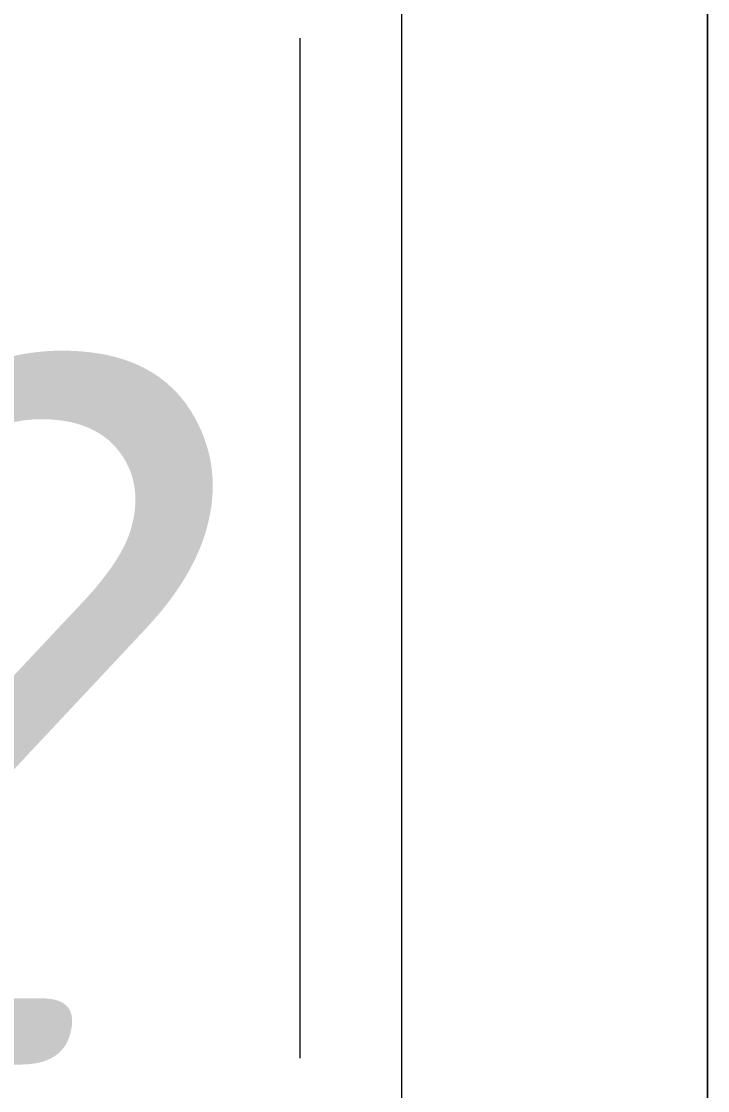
# Model space of a CAD drawing. Header units: millimetres. Extents: x -537608 to 253996, y -217170 to 186033.
# Drawn here: x -297234 to -296561, y 1335 to 2383 of the extents above; entities that cross this region are included whole.
import ezdxf

# ---------------------------------------------------------------- set-up
doc = ezdxf.new("R2010")
doc.units = ezdxf.units.MM
doc.layers.add('PDF _Геометрия', color=7, linetype='Continuous')
doc.layers.add('PDF _Текст', color=7, linetype='Continuous')
doc.styles.add('PDF ISOCPEUR Italic', font='isocpeui.ttf')

msp = doc.modelspace()

# ---------------------------------------------------------------- linework, layer by layer
at = {"layer": 'PDF _Геометрия', "color": 9, "lineweight": 9, "true_color": 0xc0c0c0}
msp.add_line((-296861.3573, 1159.3444), (-296861.3573, 2658.4487), dxfattribs=at)
at = {"layer": 'PDF _Геометрия', "color": 253, "lineweight": 9, "true_color": 0xaaaaaa}
for p, q in [((-296861.3573, 1159.3444), (-296861.3573, 2599.3436)), ((-296561.356, 2509.9573), (-296561.356, 1159.3444)), ((-296561.356, 1159.3444), (-296561.356, 2509.9573)), ((-296961.3577, 2366.4219), (-296961.3577, 1366.4198))]:
    msp.add_line(p, q, dxfattribs=at)

# ---------------------------------------------------------------- texts
at = {"layer": 'PDF _Текст', "insert": (-298568.2359, 1710.0917), "char_height": 700, "attachment_point": 4, "style": 'PDF ISOCPEUR Italic'}
msp.add_mtext('№2', dxfattribs=at)

doc.saveas('drawing.dxf')
